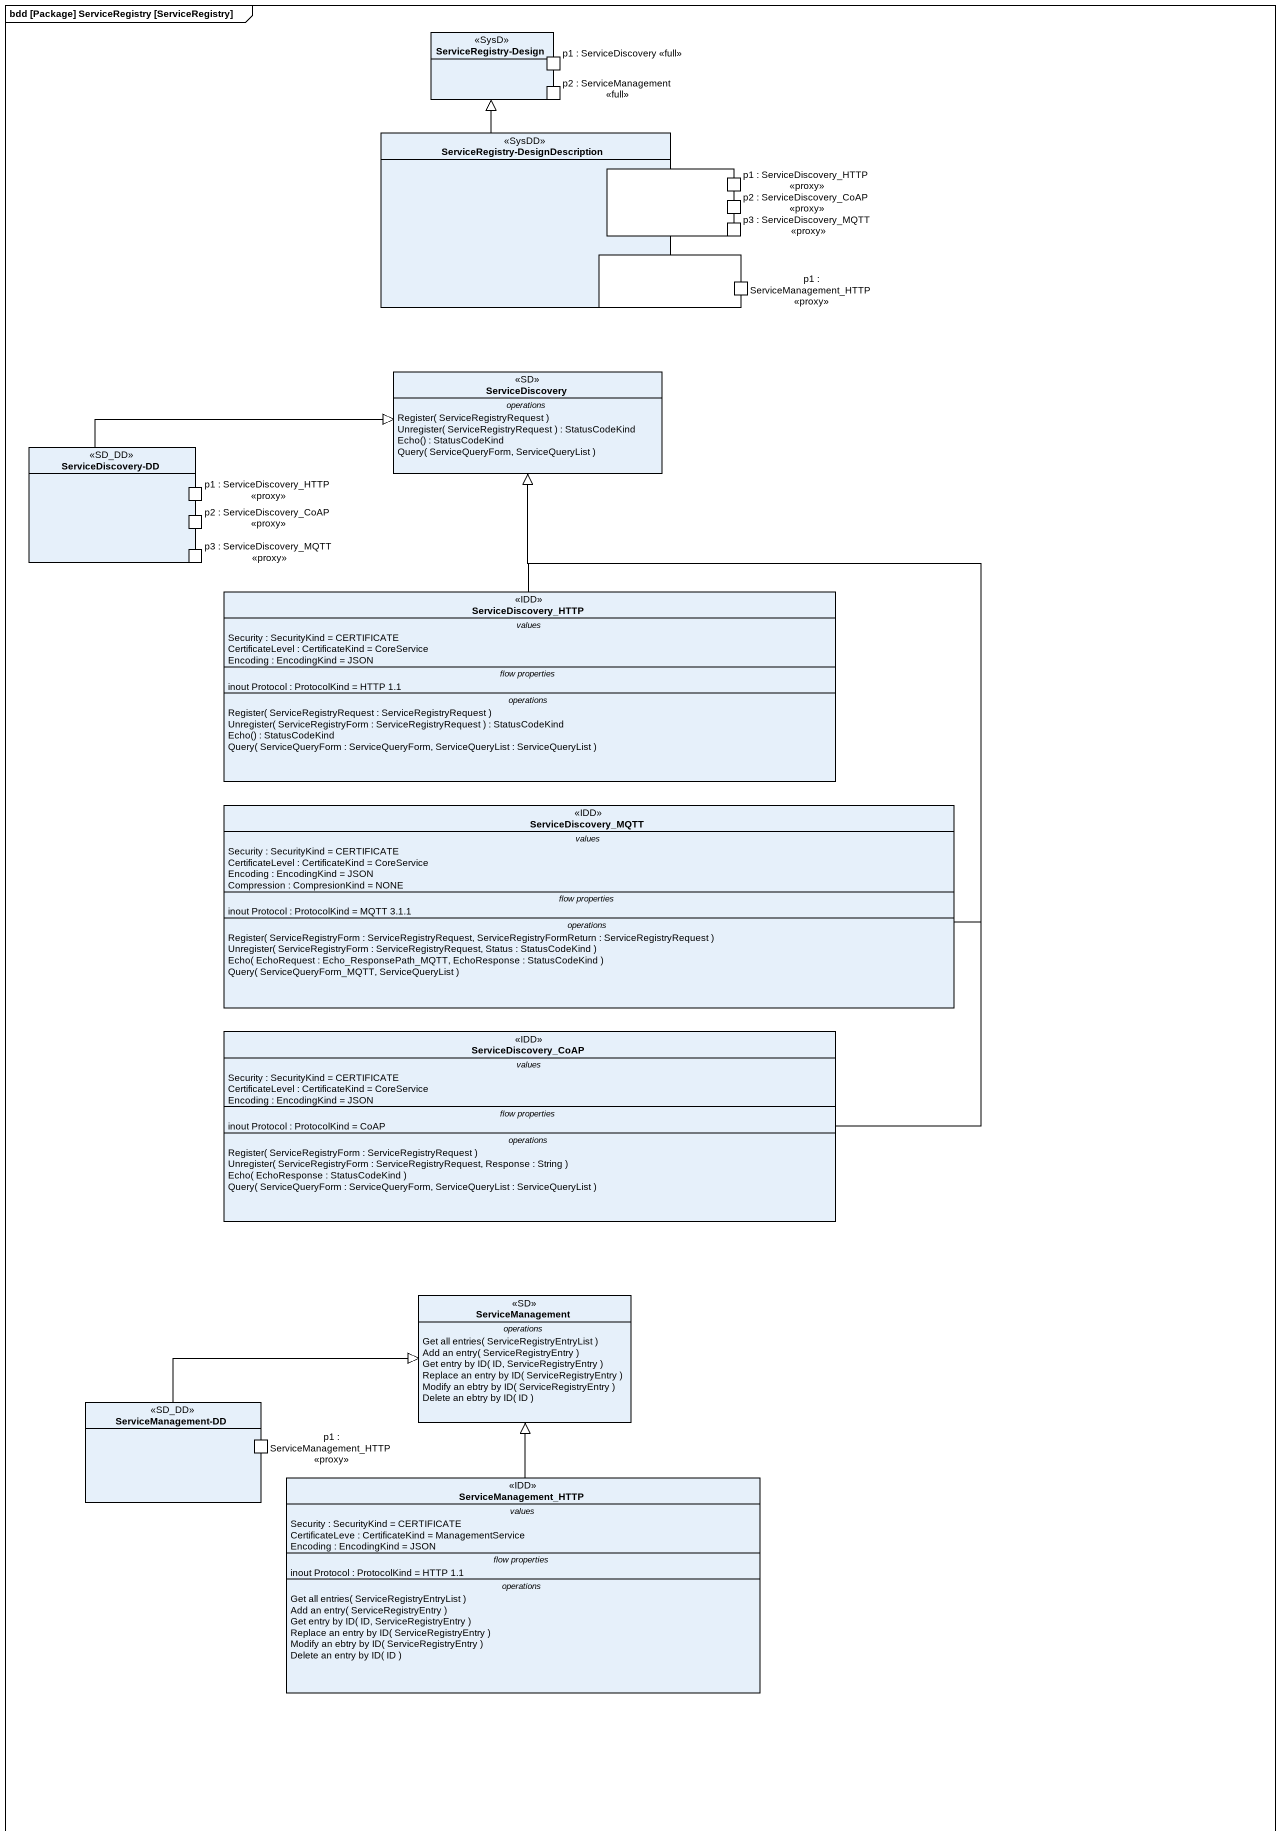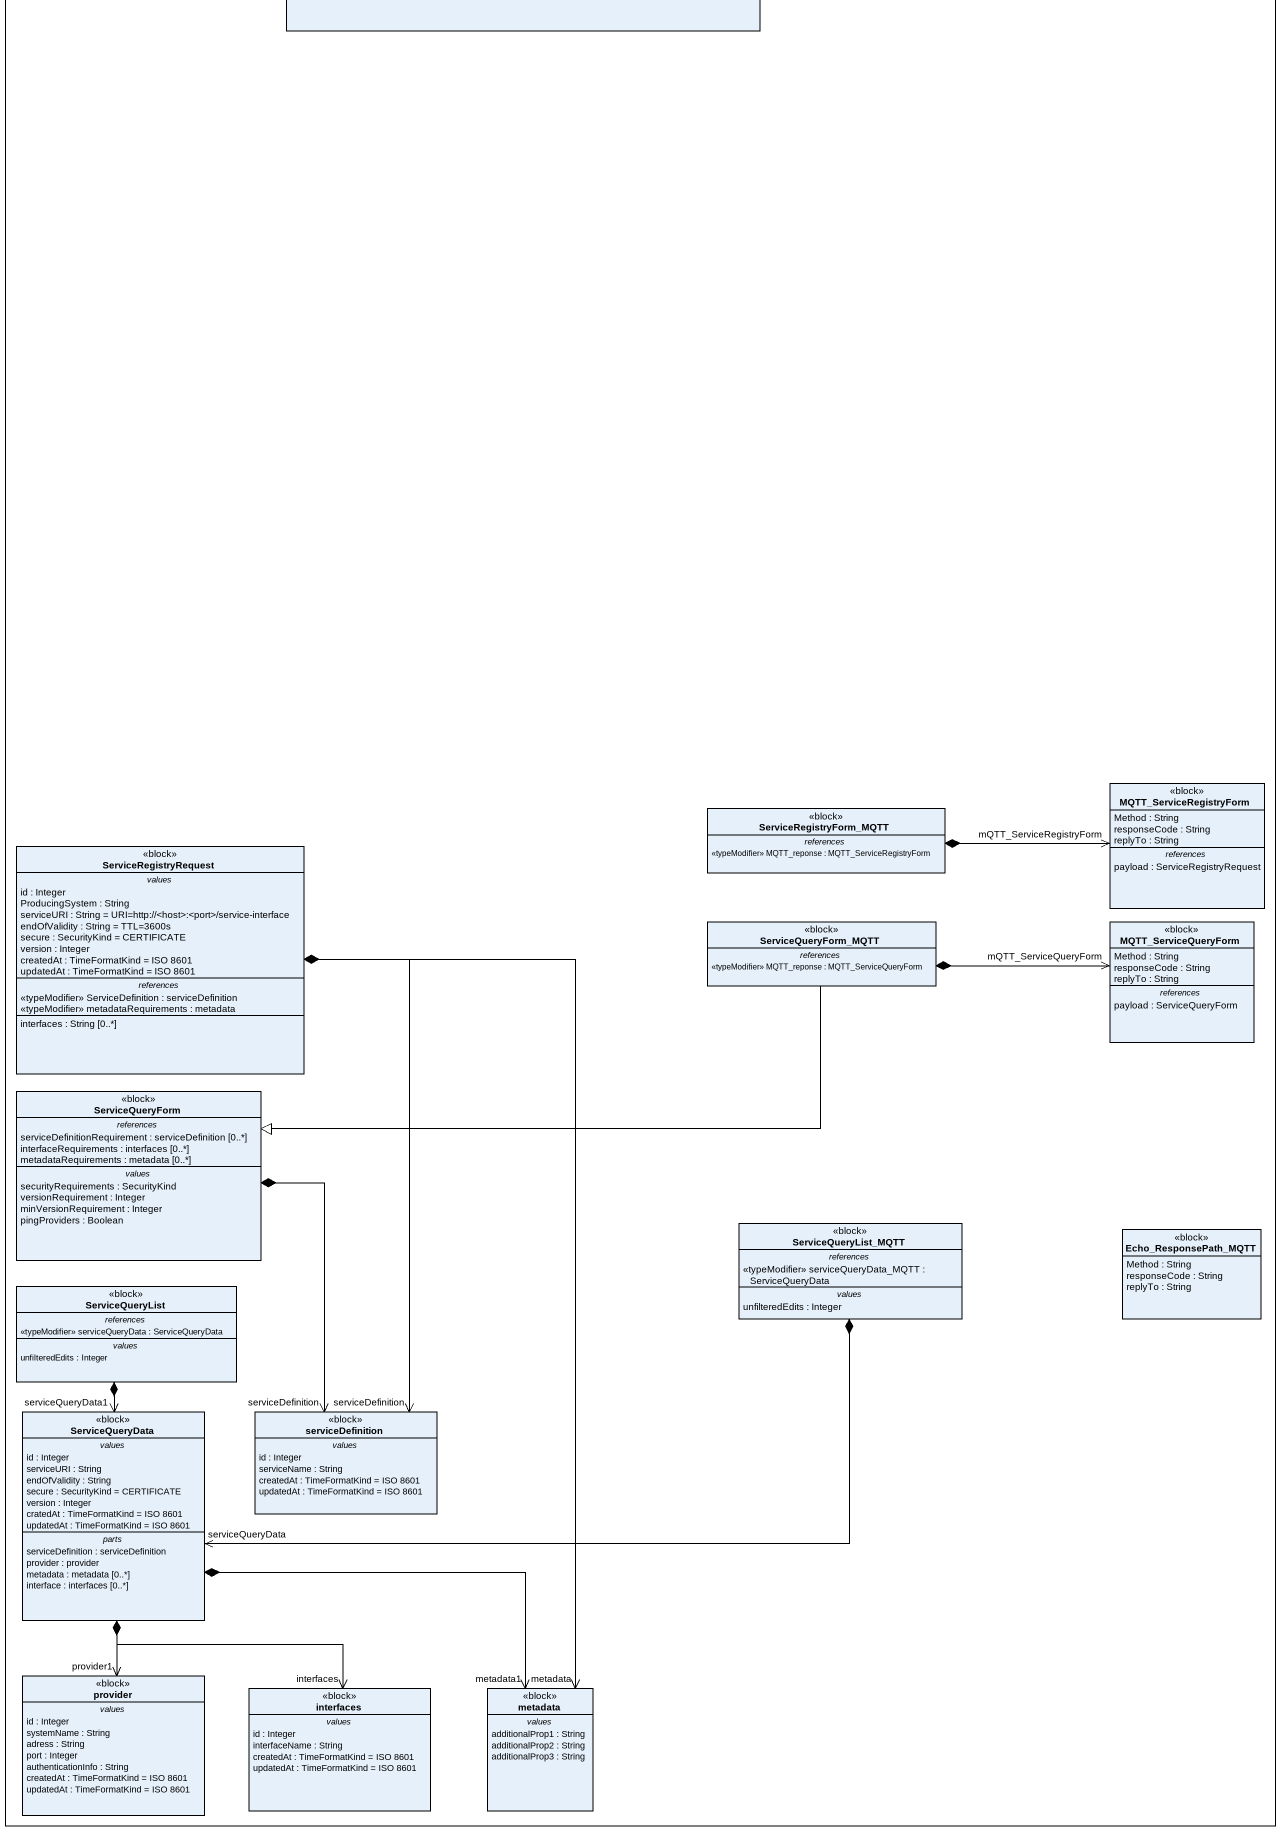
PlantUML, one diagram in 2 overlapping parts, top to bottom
@startuml
mainframe bdd [Package] ServiceRegistry [ServiceRegistry]
allowmixing
hide circle
hide empty members
rectangle "ServiceRegistry-Design" as ServiceRegistry_Design <<SysD>> {
  port "p1 : ServiceDiscovery <<full>>" as p1_ServiceDiscovery_full
  port "p2 : ServiceManagement <<full>>" as p2_ServiceManagement_full
}
rectangle "ServiceRegistry-DesignDescription" as ServiceRegistry <<SysDD>> {
  port " " as port1
  port " " as port2
}
rectangle "p1 : ServiceDiscovery_HTTP <<proxy>>" as p1_ServiceDiscovery_HTTP
rectangle "p2 : ServiceDiscovery_CoAP <<proxy>>" as p2_ServiceDiscovery_CoAP
rectangle "p3 : ServiceDiscovery_MQTT <<proxy>>" as p3_ServiceDiscovery_MQTT
rectangle "p1 : ServiceManagement_HTTP <<proxy>>" as p1_ServiceManagement_HTTP
class ServiceDiscovery <<SD>> {
  -- operations --
  Register( ServiceRegistryRequest )
  Unregister( ServiceRegistryRequest ) : StatusCodeKind
  Echo() : StatusCodeKind
  Query( ServiceQueryForm, ServiceQueryList )
}
rectangle "ServiceDiscovery-DD" as ServiceDiscovery_DD <<SD_DD>> {
  port "p1 : ServiceDiscovery_HTTP <<proxy>>" as p1_ServiceDiscovery_HTTP_2
  port "p2 : ServiceDiscovery_CoAP <<proxy>>" as p2_ServiceDiscovery_CoAP_2
  port "p3 : ServiceDiscovery_MQTT <<proxy>>" as p3_ServiceDiscovery_MQTT_2
}
class ServiceDiscovery_HTTP <<IDD>> {
  -- values --
  Security : SecurityKind = CERTIFICATE
  CertificateLevel : CertificateKind = CoreService
  Encoding : EncodingKind = JSON
  -- flow properties --
  inout Protocol : ProtocolKind = HTTP 1.1
  -- operations --
  Register( ServiceRegistryRequest : ServiceRegistryRequest )
  Unregister( ServiceRegistryForm : ServiceRegistryRequest ) : StatusCodeKind
  Echo() : StatusCodeKind
  Query( ServiceQueryForm : ServiceQueryForm, ServiceQueryList : ServiceQueryList )
}
class ServiceDiscovery_MQTT <<IDD>> {
  -- values --
  Security : SecurityKind = CERTIFICATE
  CertificateLevel : CertificateKind = CoreService
  Encoding : EncodingKind = JSON
  Compression : CompresionKind = NONE
  -- flow properties --
  inout Protocol : ProtocolKind = MQTT 3.1.1
  -- operations --
  Register( ServiceRegistryForm : ServiceRegistryRequest, ServiceRegistryFormReturn : ServiceRegistryRequest )
  Unregister( ServiceRegistryForm : ServiceRegistryRequest, Status : StatusCodeKind )
  Echo( EchoRequest : Echo_ResponsePath_MQTT, EchoResponse : StatusCodeKind )
  Query( ServiceQueryForm_MQTT, ServiceQueryList )
}
class ServiceDiscovery_CoAP <<IDD>> {
  -- values --
  Security : SecurityKind = CERTIFICATE
  CertificateLevel : CertificateKind = CoreService
  Encoding : EncodingKind = JSON
  -- flow properties --
  inout Protocol : ProtocolKind = CoAP
  -- operations --
  Register( ServiceRegistryForm : ServiceRegistryRequest )
  Unregister( ServiceRegistryForm : ServiceRegistryRequest, Response : String )
  Echo( EchoResponse : StatusCodeKind )
  Query( ServiceQueryForm : ServiceQueryForm, ServiceQueryList : ServiceQueryList )
}
class ServiceManagement <<SD>> {
  -- operations --
  Get all entries( ServiceRegistryEntryList )
  Add an entry( ServiceRegistryEntry )
  Get entry by ID( ID, ServiceRegistryEntry )
  Replace an entry by ID( ServiceRegistryEntry )
  Modify an ebtry by ID( ServiceRegistryEntry )
  Delete an ebtry by ID( ID )
}
rectangle "ServiceManagement-DD" as ServiceManagement_DD <<SD_DD>> {
  port "p1 : ServiceManagement_HTTP <<proxy>>" as p1_ServiceManagement_HTTP_2
}
class ServiceManagement_HTTP <<IDD>> {
  -- values --
  Security : SecurityKind = CERTIFICATE
  CertificateLeve : CertificateKind = ManagementService
  Encoding : EncodingKind = JSON
  -- flow properties --
  inout Protocol : ProtocolKind = HTTP 1.1
  -- operations --
  Get all entries( ServiceRegistryEntryList )
  Add an entry( ServiceRegistryEntry )
  Get entry by ID( ID, ServiceRegistryEntry )
  Replace an entry by ID( ServiceRegistryEntry )
  Modify an ebtry by ID( ServiceRegistryEntry )
  Delete an entry by ID( ID )
}
class MQTT_ServiceRegistryForm <<block>> {
  Method : String
  responseCode : String
  replyTo : String
  -- references --
  payload : ServiceRegistryRequest
}
class ServiceRegistryForm_MQTT <<block>> {
  -- references --
  <<typeModifier>> MQTT_reponse : MQTT_ServiceRegistryForm
}
class ServiceRegistryRequest <<block>> {
  -- values --
  id : Integer
  ProducingSystem : String
  serviceURI : String = URI=http://<host>:<port>/service-interface
  endOfValidity : String = TTL=3600s
  secure : SecurityKind = CERTIFICATE
  version : Integer
  createdAt : TimeFormatKind = ISO 8601
  updatedAt : TimeFormatKind = ISO 8601
  -- references --
  <<typeModifier>> ServiceDefinition : serviceDefinition
  <<typeModifier>> metadataRequirements : metadata
  --
  interfaces : String [0..*]
}
class ServiceQueryForm_MQTT <<block>> {
  -- references --
  <<typeModifier>> MQTT_reponse : MQTT_ServiceQueryForm
}
class MQTT_ServiceQueryForm <<block>> {
  Method : String
  responseCode : String
  replyTo : String
  -- references --
  payload : ServiceQueryForm
}
class ServiceQueryForm <<block>> {
  -- references --
  serviceDefinitionRequirement : serviceDefinition [0..*]
  interfaceRequirements : interfaces [0..*]
  metadataRequirements : metadata [0..*]
  -- values --
  securityRequirements : SecurityKind
  versionRequirement : Integer
  minVersionRequirement : Integer
  pingProviders : Boolean
}
class ServiceQueryList_MQTT <<block>> {
  -- references --
  <<typeModifier>> serviceQueryData_MQTT : ServiceQueryData
  -- values --
  unfilteredEdits : Integer
}
class Echo_ResponsePath_MQTT <<block>> {
  Method : String
  responseCode : String
  replyTo : String
}
class ServiceQueryList <<block>> {
  -- references --
  <<typeModifier>> serviceQueryData : ServiceQueryData
  -- values --
  unfilteredEdits : Integer
}
class ServiceQueryData <<block>> {
  -- values --
  id : Integer
  serviceURI : String
  endOfValidity : String
  secure : SecurityKind = CERTIFICATE
  version : Integer
  cratedAt : TimeFormatKind = ISO 8601
  updatedAt : TimeFormatKind = ISO 8601
  -- parts --
  serviceDefinition : serviceDefinition
  provider : provider
  metadata : metadata [0..*]
  interface : interfaces [0..*]
}
class serviceDefinition <<block>> {
  -- values --
  id : Integer
  serviceName : String
  createdAt : TimeFormatKind = ISO 8601
  updatedAt : TimeFormatKind = ISO 8601
}
class provider <<block>> {
  -- values --
  id : Integer
  systemName : String
  adress : String
  port : Integer
  authenticationInfo : String
  createdAt : TimeFormatKind = ISO 8601
  updatedAt : TimeFormatKind = ISO 8601
}
class interfaces <<block>> {
  -- values --
  id : Integer
  interfaceName : String
  createdAt : TimeFormatKind = ISO 8601
  updatedAt : TimeFormatKind = ISO 8601
}
class metadata <<block>> {
  -- values --
  additionalProp1 : String
  additionalProp2 : String
  additionalProp3 : String
}
ServiceRegistry -up-|> ServiceRegistry_Design
ServiceDiscovery_DD -right-|> ServiceDiscovery
ServiceDiscovery_HTTP -up-|> ServiceDiscovery
ServiceDiscovery_MQTT -up-|> ServiceDiscovery
ServiceDiscovery_CoAP -up-|> ServiceDiscovery
ServiceManagement_DD -right-|> ServiceManagement
ServiceManagement_HTTP -up-|> ServiceManagement
ServiceRegistryForm_MQTT *-right-> "mQTT_ServiceRegistryForm" MQTT_ServiceRegistryForm
ServiceRegistryRequest *--> "serviceDefinition" serviceDefinition
ServiceRegistryRequest *--> "metadata" metadata
ServiceQueryForm_MQTT *-right-> "mQTT_ServiceQueryForm" MQTT_ServiceQueryForm
ServiceQueryForm_MQTT -left-|> ServiceQueryForm
ServiceQueryForm *--> "serviceDefinition" serviceDefinition
ServiceQueryList_MQTT *-left-> "serviceQueryData" ServiceQueryData
ServiceQueryList *--> "serviceQueryData1" ServiceQueryData
ServiceQueryData *--> "provider1" provider
ServiceQueryData *--> "interfaces" interfaces
ServiceQueryData *-right-> "metadata1" metadata
@enduml
